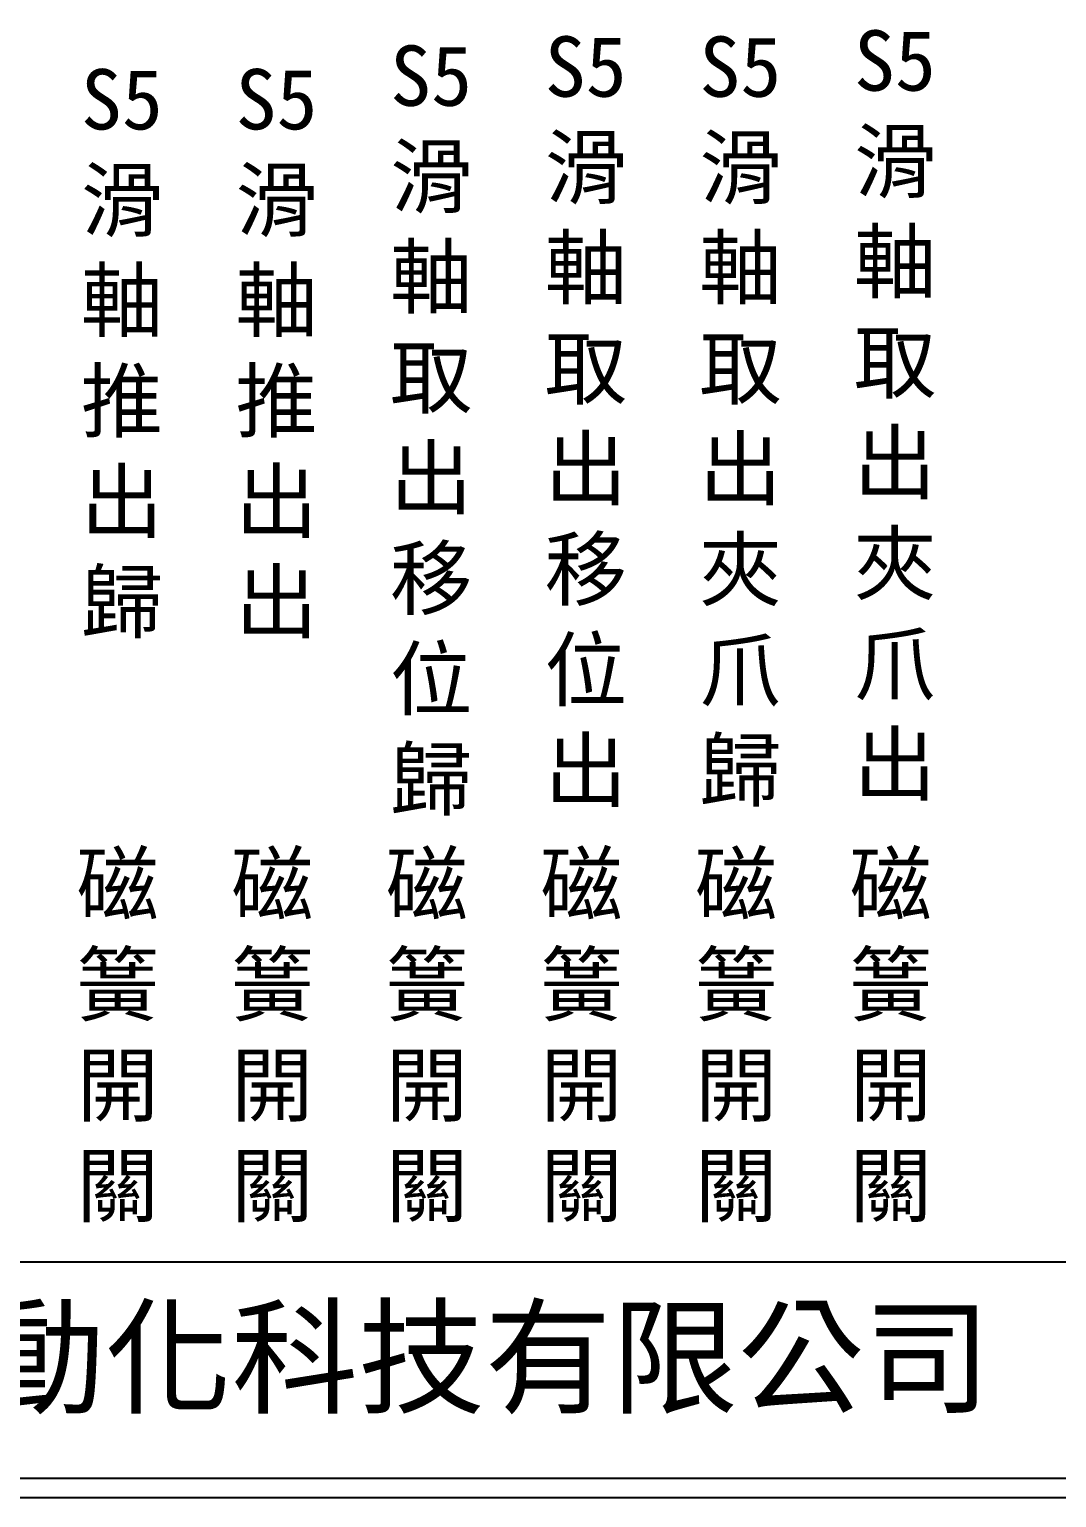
# Model space of a CAD drawing. Extents: x 275 to 562, y 265 to 469.
# Drawn here: x 341.3 to 407.8, y 264.9 to 359.9 of the extents above; entities that cross this region are included whole.
import ezdxf

# ---------------------------------------------------------------- set-up
doc = ezdxf.new("R2010")
doc.units = 0
doc.layers.add('圖框層', color=7, linetype='CONTINUOUS')
doc.layers.add('標尺寸層', color=3, linetype='CONTINUOUS')
doc.styles.add('CNS', font='romanc.shx', dxfattribs={"bigfont": 'chineset.shx'})
doc.styles.add('STSL', font='kaiu.ttf')

msp = doc.modelspace()

# ---------------------------------------------------------------- linework, layer by layer
at = {"layer": '圖框層', "color": 7}
for p, q in [((276.148, 280.195), (560.648, 280.195)), ((276.148, 266.195), (560.648, 266.195)), ((274.898, 264.945), (561.898, 264.945))]:
    msp.add_line(p, q, dxfattribs=at)

# ---------------------------------------------------------------- texts
at = {"layer": '圖框層', "color": 4, "style": 'STSL'}
msp.add_text('泓陞自動化科技有限公司', height=6, dxfattribs=at).set_placement((313.501, 271.022))
at = {"layer": '標尺寸層', "color": 7, "char_height": 3.9, "width": 4.96081, "attachment_point": 5, "style": 'CNS'}
for s, insert in [('{\\fDFKai-SB|b0|i0|c136|p65;S5滑軸取出夾爪出}', (397.324, 334.918)), ('{\\fDFKai-SB|b0|i0|c136|p65;S5滑軸取出移位歸}', (367.324, 333.945)), ('{\\fDFKai-SB|b0|i0|c136|p65;S5滑軸取出移位出}', (377.324, 334.529)), ('{\\fDFKai-SB|b0|i0|c136|p65;S5滑軸取出夾爪歸}', (387.324, 334.529)), ('{\\fDFKai-SB|b0|i0|c136|p65;S5滑軸推出歸}', (347.324, 338.918)), ('{\\fDFKai-SB|b0|i0|c136|p65;S5滑軸推出出}', (357.324, 338.918)), ('{\\fDFKai-SB|b0|i0|c136|p65;磁簧開關}', (347.048, 294.665)), ('{\\fDFKai-SB|b0|i0|c136|p65;磁簧開關}', (357.048, 294.665)), ('{\\fDFKai-SB|b0|i0|c136|p65;磁簧開關}', (367.048, 294.665)), ('{\\fDFKai-SB|b0|i0|c136|p65;磁簧開關}', (377.048, 294.665)), ('{\\fDFKai-SB|b0|i0|c136|p65;磁簧開關}', (387.048, 294.665)), ('{\\fDFKai-SB|b0|i0|c136|p65;磁簧開關}', (397.048, 294.665))]:
    msp.add_mtext(s, dxfattribs=dict(at, insert=insert))

doc.saveas('drawing.dxf')
